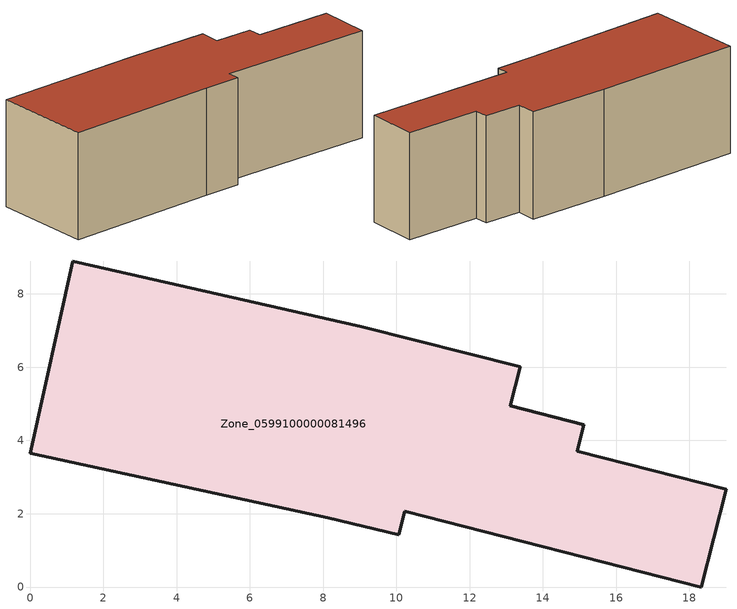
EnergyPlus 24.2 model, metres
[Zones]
Zone_0599100000081496
 floor ground (C_G): 10.23,2.06 10.07,1.43 8.12,1.89 0,3.65 1.16,8.9 9.06,7.11 13.38,6.01 13.11,4.95 15.12,4.44 14.94,3.71 19.01,2.67 18.33,0 z0
 wall outside (C_F): 13.38,6.01 9.06,7.11 1.16,8.9 0,3.65 8.12,1.89 10.07,1.43 10.23,2.06 18.33,0 19.01,2.67 14.94,3.71 15.12,4.44 13.11,4.95 13.38,6.01 z0:5.7
 roof outside (C_R): 10.23,2.06 18.33,0 19.01,2.67 14.94,3.71 15.12,4.44 13.11,4.95 13.38,6.01 9.06,7.11 1.16,8.9 0,3.65 8.12,1.89 10.07,1.43 z5.7
[BUILDING]
Pand.0599100000081496: North Axis=0; Terrain=City; Loads Convergence Tolerance Value=0.04; Temperature Convergence Tolerance Value=0.4; Solar Distribution=FullExterior; Maximum Number of Warmup Days=25; Minimum Number of Warmup Days=1
[Site:Location]
Rotterdam.The.Hague.AP_ZH_NLD Design_Conditions: Latitude=51.96; Longitude=4.45; Time Zone=1; Elevation=-4.5
[SITE:GROUNDTEMPERATURE:BUILDINGSURFACE]
18, 18, 18, 18, 18, 18, 18, 18, 18, 18, 18, 18
[MATERIAL] Thermal Absorptance=0.9; Solar Absorptance=0.7; Visible Absorptance=0.7
Name | Roughness | Thickness | Conductivity | Density | Specific Heat
G.TC.1946 | MediumSmooth | 0.15 | 1 | 540 | 1210
F.TC.1946 | Rough | 0.3 | 0.857143 | 1920 | 840
R.TC.1946 | MediumRough | 0.2 | 0.909091 | 1500 | 1000
[CONSTRUCTION]
C_G: G.TC.1946
C_F: F.TC.1946
C_R: R.TC.1946
[ZONE]
Zone_0599100000081496: Type=1; Multiplier=1; Ceiling Height=Autocalculate; Volume=Autocalculate; Floor Area=autocalculate; Part of Total Floor Area=Yes
[ZONEINFILTRATION:DESIGNFLOWRATE]
Infil_Zone_0599100000081496: Zone or ZoneList or Space or SpaceList=Zone_0599100000081496; Schedule=AlwaysOn; Design Flow Rate Calculation Method=Flow/Area; Flow Rate per Floor Area=0.003; Constant Term Coefficient=1; Temperature Term Coefficient=0; Velocity Term Coefficient=0; Velocity Squared Term Coefficient=0
[HVACTEMPLATE:ZONE:IDEALLOADSAIRSYSTEM]
Zone_0599100000081496: Maximum Heating Supply Air Temperature=50; Minimum Cooling Supply Air Temperature=13; Maximum Heating Supply Air Humidity Ratio=0.0156; Minimum Cooling Supply Air Humidity Ratio=0.0077; Heating Limit=NoLimit; Cooling Limit=NoLimit; Dehumidification Control Type=ConstantSensibleHeatRatio; Cooling Sensible Heat Ratio=0.7; Dehumidification Setpoint=60; Humidification Control Type=None; Humidification Setpoint=30; Outdoor Air Method=None; Outdoor Air Flow Rate per Person=0.00944; Outdoor Air Flow Rate per Zone Floor Area=0; Outdoor Air Flow Rate per Zone=0; Demand Controlled Ventilation Type=None; Outdoor Air Economizer Type=NoEconomizer; Heat Recovery Type=None; Sensible Heat Recovery Effectiveness=0.7; Latent Heat Recovery Effectiveness=0.65
[ZONECONTROL:THERMOSTAT]
ThermostatControl_Zone_0599100000081496: Zone or ZoneList=Zone_0599100000081496; Control Type Schedule=DualSetpointControlType; Control 1=Thermostat_Zone_0599100000081496; Temperature Difference Between Cutout And Setpoint=0
[THERMOSTATSETPOINT:DUALSETPOINT]
Thermostat_Zone_0599100000081496: Heating Setpoint Temperature Schedule=HeatingSetpoint_Zone_0599100000081496; Cooling Setpoint Temperature Schedule=CoolingSetpoint_Zone_0599100000081496
[SCHEDULE:COMPACT]
HeatingSetpoint_Zone_0599100000081496: Through: 12/31, For: AllDays, Until: 24:00, 21
CoolingSetpoint_Zone_0599100000081496: Through: 12/31, For: AllDays, Until: 24:00, 24
DualSetpointControlType: Through: 12/31, For: AllDays, Until: 24:00, 4
AlwaysOn: Through: 12/31, For: AllDays, Until: 24:00, 1
